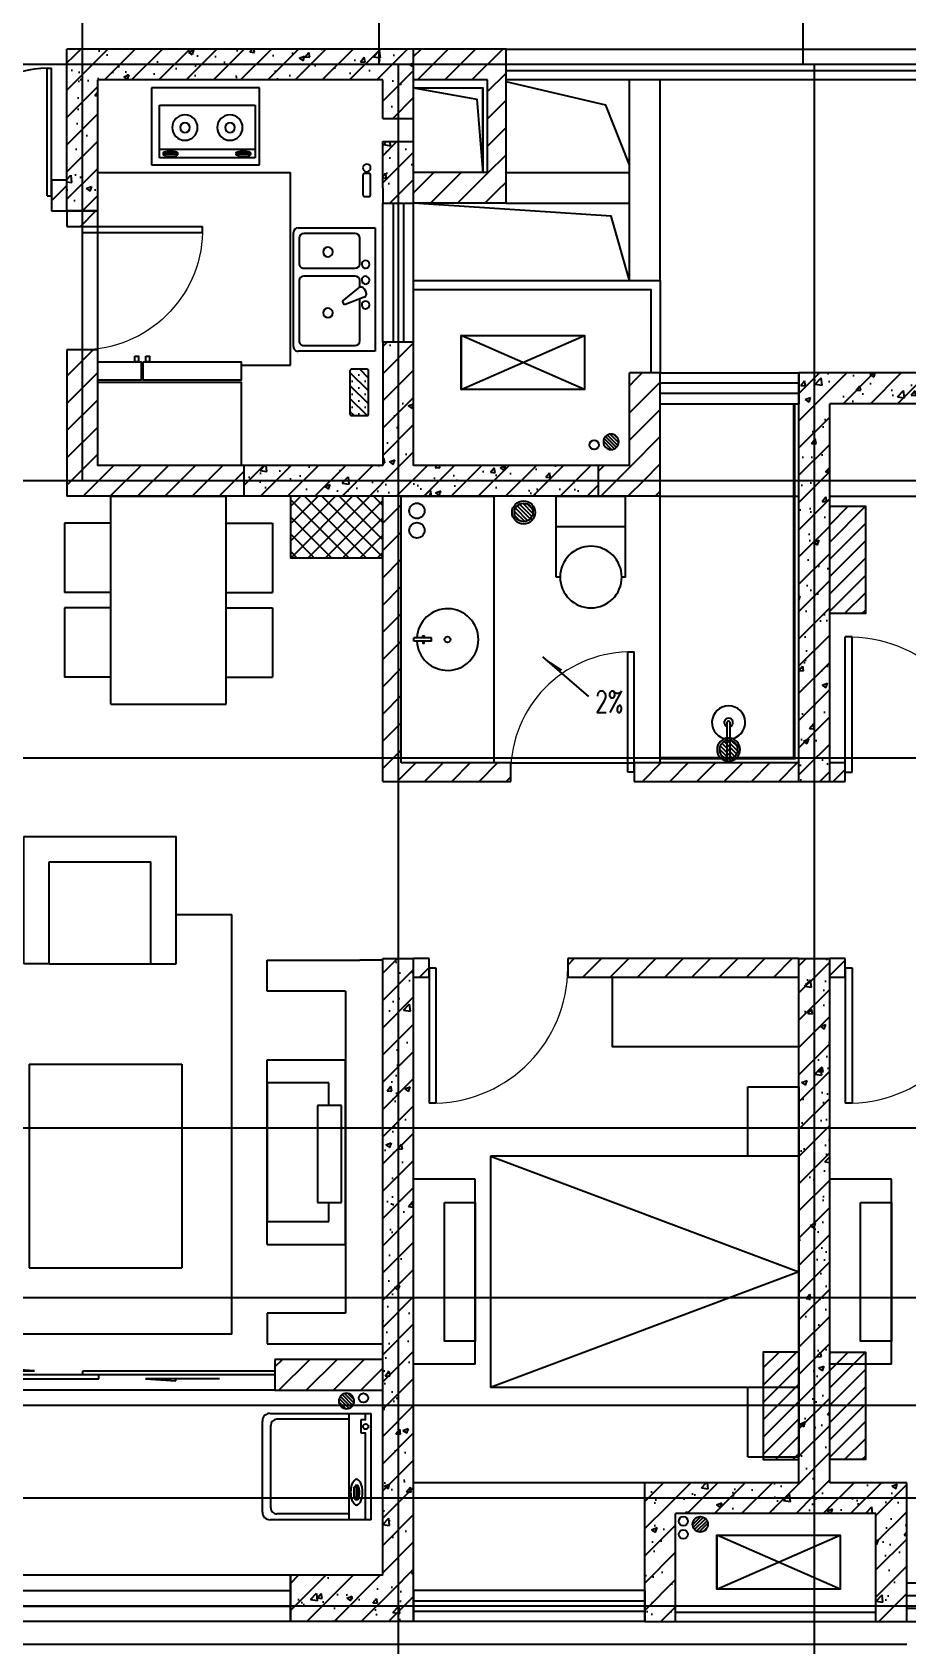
# Model space of a CAD drawing. Extents: x 174844 to 235370, y 408491 to 451532.
# Drawn here: x 207309 to 212984, y 422839 to 433300 of the extents above; entities that cross this region are included whole.
import ezdxf

# ---------------------------------------------------------------- set-up
doc = ezdxf.new("R2010")
doc.units = 0
doc.header["$LTSCALE"] = 10
doc.header["$MEASUREMENT"] = 0
doc.linetypes.add('DASH', pattern=[0.35, 0.25, -0.1])
doc.linetypes.add('DOTE', pattern=[2.42, 2, -0.2, 0.02, -0.2])
for name, color, linetype in [('A-FLOR', 91, 'Continuous'), ('A-FLOR-RAIL', 135, 'Continuous'), ('DIM_SYMB', 3, 'Continuous'), ('DOTE', 24, 'DOTE'), ('HACTH', 8, 'Continuous'), ('L-家具', 8, 'Continuous'), ('LVTRY', 8, 'Continuous'), ('PUB_TEXT', 7, 'Continuous'), ('TOTHER', 7, 'Continuous'), ('WALL', 255, 'Continuous'), ('WINDOW', 4, 'Continuous'), ('空调', 231, 'Continuous')]:
    doc.layers.add(name, color=color, linetype=linetype)
doc.layers.add('HATCH', color=7, linetype='Continuous', plot=False)
doc.layers.add('PUB_HATCH', color=252, linetype='Continuous', plot=False)
doc.styles.add('A_DIM', font='SIMPLEX', dxfattribs={"width": 0.7, "bigfont": 'HZ'})
doc.styles.add('DIM_FONT', font='SIMPLEX', dxfattribs={"width": 0.7, "bigfont": 'GBCBIG'})
doc.styles.get("Standard").update_dxf_attribs({"font": 'gbenor.shx', "bigfont": 'gbcbig.shx'})
pattern_1 = [(45, (6169.41, -2386.83), (-56.126601, 56.126601), [])]
pattern_2 = [(45, (0, 0), (-88.388348, 88.388348), []), (50, (0, 0), (358.6301, -31.37607), [37.5, -412.5]), (355, (0, 0), (-69.37567, 376.09607), [30, -330]), (100.4514, (29.9, -2.6), (289.2547, 344.71977), [31.8701, -350.57106]), (46.1842, (0, 100), (533.62052, -82.7595), [56.25, -618.75]), (96.6356, (44.47, 93.1), (467.33135, 487.05894), [47.80514, -525.8565]), (351.1842, (0, 100), (467.331, 487.0593), [45, -495]), (21, (50, 75), (298.45353, -201.30945), [37.5, -412.5]), (326, (50, 75), (121.65767, 362.57502), [30, -330]), (71.4514, (74.87, 58.22), (420.11131, 161.26525), [31.8701, -350.57106]), (37.5, (0, 0), (6.079928, 166.446927), [0, -326, 0, -335, 0, -331.25]), (7.5, (0, 0), (131.53477, 197.205856), [0, -191, 0, -318.5, 0, -126.25]), (327.5, (-111.5, 0), (266.911218, -11.277436), [0, -125, 0, -390, 0, -517.5]), (317.5, (-161.5, 0), (291.59308, 50.05249), [0, -162.5, 0, -259, 0, -367.5])]
pattern_3 = [(45, (0, 89.76), (-88.388383, 88.388383), [])]

# ---------------------------------------------------------------- blocks, each defined once
blk = doc.blocks.new('TV')
for p, q in [((0, 600), (0, -600)), ((0, 600), (400, 600)), ((400, 600), (400, -600)), ((0, -600), (400, -600))]:
    blk.add_line(p, q)
blk.add_lwpolyline([(200, -450), (0, -450), (0, 450), (200, 450)], close=True)
blk = doc.blocks.new('_C12CZF')
blk.add_blockref('TV', (0, 0))
blk = doc.blocks.new('1500床')
at = {"layer": 'L-家具'}
for p, q in [((126080, 70485), (126080, 68085)), ((126410, 70485), (126080, 70485)), ((126410, 70035), (126410, 70485)), ((126080, 70035), (128080, 70035)), ((128080, 70035), (126080, 69285)), ((128080, 70035), (128080, 68535)), ((126080, 69285), (128080, 68535)), ((126080, 68535), (128080, 68535)), ((126410, 68085), (126410, 68535)), ((126410, 68085), (126080, 68085))]:
    blk.add_line(p, q, dxfattribs=at)
at = {"layer": 'L-家具', "style": 'DIM_FONT', "text_generation_flag": 4, "width": 0.8, "flags": 9}
for tag in ['YSIZE', 'XSIZE', 'YSIZE', 'XSIZE']:
    blk.add_attdef(tag, (126080, 69285), '', height=0.55, dxfattribs=at)
blk = doc.blocks.new('dsafdsafdsa')
at = {"layer": 'L-家具'}
for p, q in [((-1155, 0), (-1155, -825)), ((-1155, 0), (1155, 0)), ((1155, 0), (1155, -825)), ((-990, -165), (-990, -990)), ((990, -165), (-990, -165)), ((-330, -165), (-330, -990)), ((330, -165), (330, -990)), ((990, -165), (990, -990)), ((-1155, -825), (-990, -825)), ((990, -825), (1155, -825)), ((-990, -990), (990, -990)), ((-660, -1306), (-660, -2296)), ((660, -1306), (-660, -1306)), ((660, -1306), (660, -2296)), ((1312, -1270), (2137, -1270)), ((1312, -1435), (1312, -1270)), ((2137, -1270), (2137, -2260)), ((1312, -1435), (1972, -1435)), ((1312, -1435), (1312, -2095)), ((1972, -1435), (1972, -2095)), ((1312, -2095), (1972, -2095)), ((1312, -2095), (1972, -2095)), ((1312, -2095), (1972, -2095)), ((1312, -2095), (1312, -2260)), ((660, -2296), (-660, -2296)), ((1312, -2260), (2137, -2260)), ((1631, -2260), (1631, -2621))]:
    blk.add_line(p, q, dxfattribs=at)
blk.add_lwpolyline([(1411, -483), (1411, -923), (1851, -923), (1851, -483)], close=True, dxfattribs=at)
for points in [[(1155, -703), (1411, -703)], [(-1090, -825), (-1090, -2621), (1631, -2621)], [(1631, -923), (1631, -1270)]]:
    blk.add_lwpolyline(points, dxfattribs=at)
blk = doc.blocks.new('A$C695A5D2E')
at = {"layer": 'L-家具'}
for p, q in [((50, 2289), (50, 2489)), ((50, 2489), (650, 2489)), ((650, 2489), (800, 2489)), ((800, 2489), (800, 0)), ((557, 2289), (50, 2289)), ((557, 200), (557, 2289)), ((50, 1845), (50, 645)), ((50, 1845), (557, 1845)), ((557, 1845), (557, 645)), ((50, 795), (50, 1695)), ((50, 1695), (450, 1695)), ((450, 1695), (450, 1571)), ((377, 1571), (532, 1571)), ((377, 942), (377, 1571)), ((532, 1571), (532, 942)), ((532, 942), (377, 942)), ((450, 942), (450, 795)), ((450, 795), (50, 795)), ((50, 645), (557, 645)), ((557, 200), (50, 200)), ((50, 200), (50, 0)), ((50, 0), (650, 0)), ((800, 0), (650, 0))]:
    blk.add_line(p, q, dxfattribs=at)
blk = doc.blocks.new('A$C57C33B1E')
at = {"layer": 'L-家具'}
for p, q in [((125, 300), (575, 300)), ((125, 0), (125, 300)), ((575, 0), (575, 300)), ((675, 300), (1125, 300)), ((675, 0), (675, 300)), ((1125, 0), (1125, 300)), ((1300, 0), (-50, 0)), ((-50, -750), (-50, 0)), ((1300, -750), (1300, 0)), ((1300, -750), (-50, -750)), ((125, -750), (125, -1050)), ((575, -750), (575, -1050)), ((675, -750), (675, -1050)), ((1125, -750), (1125, -1050)), ((125, -1050), (575, -1050)), ((675, -1050), (1125, -1050))]:
    blk.add_line(p, q, dxfattribs=at)
blk = doc.blocks.new('冰箱')
at = {"layer": 'LVTRY'}
for points in [[(142172, 253015), (142172, 252733), (142292, 252733), (142292, 253015)], [(142304, 253015), (142304, 252085), (142844, 252085), (142844, 253015)], [(142136, 252775), (142136, 252751), (142172, 252751), (142172, 252775)], [(142136, 252703), (142136, 252679), (142172, 252679), (142172, 252703)], [(142172, 252721), (142172, 252085), (142292, 252085), (142292, 252721)]]:
    blk.add_lwpolyline(points, close=True, dxfattribs=at)
blk = doc.blocks.new('水池1')
at = {"layer": 'LVTRY', "linetype": 'ByBlock'}
for p, q in [((0, 0), (800, 0)), ((0, -500), (0, 0)), ((232, -100), (67, -100)), ((386, -100), (342, -100)), ((414, -59), (397, -69)), ((450, -72), (498, -198)), ((733, -100), (461, -100)), ((800, 0), (800, -500)), ((37, -130), (37, -463)), ((262, -463), (262, -130)), ((312, -130), (312, -463)), ((476, -211), (390, -107)), ((498, -198), (476, -211)), ((763, -463), (763, -130)), ((67, -493), (232, -493)), ((342, -493), (733, -493)), ((770, -530), (30, -530))]:
    blk.add_line(p, q, dxfattribs=at)
for centre, radius, start, end in [((67, -130), 30, 90, 180), ((237, -62), 25, 3.0704, 360), ((232, -130), 30, 360, 90), ((342, -130), 30, 90, 180), ((339, -62), 25, 3.0704, 360), ((409, -91), 25, 120, 219.4623), ((427, -81), 25, 20.5377, 120), ((500, -62), 25, 3.0704, 360), ((733, -130), 30, 360, 90), ((156, -306), 31.2, 1.1175, 360), ((551, -306), 31.2, 1.1175, 360), ((30, -500), 30, 180, 270), ((67, -463), 30, 180, 270), ((232, -463), 30, 270, 360), ((342, -463), 30, 180, 270), ((733, -463), 30, 270, 360), ((770, -500), 30, 270, 360)]:
    blk.add_arc(centre, radius, start, end, dxfattribs=at)
blk = doc.blocks.new('MQZ')
at = {"layer": 'LVTRY', "lineweight": -2}
for p, q in [((147919, 306539), (147919, 307239)), ((147919, 307239), (148419, 307239)), ((148419, 307239), (148419, 306539)), ((148306, 307212), (147964, 307212)), ((147964, 307212), (147964, 306590)), ((147971, 307169), (147971, 307105)), ((147988, 307169), (147971, 307169)), ((147997, 307180), (147985, 307180)), ((147988, 307105), (147988, 307169)), ((148019, 307212), (148019, 306590)), ((148306, 306590), (148306, 307212)), ((147971, 307105), (147988, 307105)), ((147996, 307088), (147985, 307088)), ((147988, 306696), (147971, 306696)), ((147971, 306696), (147971, 306632)), ((147971, 306632), (147988, 306632)), ((147997, 306707), (147985, 306707)), ((147996, 306615), (147985, 306615)), ((147988, 306632), (147988, 306696)), ((148419, 306539), (147919, 306539)), ((147964, 306590), (148306, 306590))]:
    blk.add_line(p, q, dxfattribs=at)
for points in [[(147985, 307088, 0.259034), (147989, 307090, 0.076276), (147994, 307102, 0.036515), (147996, 307115, 0.026615), (147997, 307134, 0.026615), (147996, 307153, 0.036515), (147994, 307166, 0.076276), (147989, 307178, 0.259034), (147985, 307180, 0.259034), (147982, 307178, 0.056762), (147978, 307169, 0.036515)], [(147996, 307088, 0.259034), (147999, 307090, 0.076276), (148004, 307102, 0.036515), (148007, 307115, 0.026615), (148008, 307134, 0.026615), (148007, 307153, 0.036515), (148004, 307166, 0.076276), (147999, 307178, 0.259034), (147996, 307180, 0.078462), (147995, 307180, 0.056762)], [(147976, 307105, 0.008736), (147977, 307102, 0.076276), (147982, 307090, 0.259034), (147985, 307088, 0.259034)], [(147976, 306632, 0.008736), (147977, 306629, 0.076276), (147982, 306617, 0.259034), (147985, 306615, 0.259034)], [(147985, 306615, 0.259034), (147989, 306617, 0.076276), (147994, 306629, 0.036515), (147996, 306642, 0.026615), (147997, 306661, 0.026615), (147996, 306680, 0.036515), (147994, 306693, 0.076276), (147989, 306705, 0.259034), (147985, 306707, 0.259034), (147982, 306705, 0.056762), (147978, 306696, 0.036515)], [(147996, 306615, 0.259034), (147999, 306617, 0.076276), (148004, 306629, 0.036515), (148007, 306642, 0.026615), (148008, 306661, 0.026615), (148007, 306680, 0.036515), (148004, 306693, 0.076276), (147999, 306705, 0.259034), (147996, 306707, 0.078462), (147995, 306707, 0.056762)]]:
    blk.add_lwpolyline(points, format="xyb", dxfattribs=at)
for centre, radius in [((148160, 307047), 82.5), ((148160, 307047), 31.6), ((148160, 306755), 82.5), ((148160, 306755), 31.6)]:
    blk.add_circle(centre, radius, dxfattribs=at)
blk = doc.blocks.new('DILOU')
at = {"layer": 'LVTRY'}
h = blk.add_hatch(dxfattribs=at)
h.set_pattern_fill('ANSI31', color=256, scale=150, angle=270, style=0)
h.set_pattern_definition([(315, (-245107.61, 2520100.217), (13.25825215, 13.25825215), [])])
h.paths.add_polyline_path([(-135, 0, 1), (-15, 0, 1)])
for radius in [75, 60]:
    blk.add_circle((-75, 0), radius, dxfattribs=at)
blk = doc.blocks.new('$plan$00001626')
blk.add_line((-10, 0), (10, 0))
for points in [[(-124, 0), (133, 0)], [(-10, 0), (-10, -263)], [(10, 0), (10, -263)]]:
    blk.add_lwpolyline(points)
for centre, radius, start, end in [((0, -262), 108, 95.306, 84.694), ((0, -262), 28.3, 110.6725, 69.3275), ((0, -260), 10.5, 197.2381, 342.7619)]:
    blk.add_arc(centre, radius, start, end)
at = {"layer": 'LVTRY', "extrusion": (6.9259e-12, 1.60526e-11, -1), "zscale": -0.9999999999999997, "rotation": 90.00000768396283}
blk.add_blockref('DILOU', (0, -11), dxfattribs=at)
blk = doc.blocks.new('M_E20')
at = {"color": 0}
for p, q in [((345, 0), (-345, 0)), ((-302, -36), (-345, -36)), ((-302, -35), (-302, -66)), ((-302, -66), (-219, -66)), ((-219, -66), (-219, -35)), ((345, -36), (-219, -36)), ((123, -87), (123, -99)), ((133, -96), (133, -113)), ((198, -96), (133, -96)), ((198, -113), (198, -96)), ((215, -88), (215, -99)), ((-307, -144), (-307, -611)), ((133, -113), (198, -113)), ((307, -144), (307, -611)), ((267, -651), (-267, -651))]:
    blk.add_line(p, q, dxfattribs=at)
blk.add_lwpolyline([(83, -94, 0.185158), (88, -107, 0.102042), (108, -122, 0.060862), (133, -130, 0.047173), (166, -133, 0.047173), (200, -130, 0.060862), (225, -122, 0.102042), (245, -107, 0.185158), (250, -94, 0.185158), (245, -82, 0.102042), (225, -67, 0.060862), (200, -59, 0.047173), (166, -56, 0.047173), (133, -59, 0.060862), (108, -67, 0.102042), (88, -82, 0.185158)], format="xyb", close=True, dxfattribs=at)
for points in [[(215, -88, 0.259034), (213, -85, 0.076276), (201, -80, 0.036515), (188, -77, 0.026615), (169, -76, 0.026615), (150, -77, 0.036515), (137, -80, 0.076276), (125, -85, 0.259034), (123, -88, 0.078462), (123, -89, 0.056762)], [(215, -99, 0.259034), (213, -95, 0.076276), (201, -90, 0.036515), (188, -88, 0.026615), (169, -87, 0.026615), (150, -88, 0.036515), (137, -90, 0.076276), (125, -95, 0.259034), (123, -99, 0.259034), (125, -102, 0.056762), (133, -106, 0.036515)], [(198, -108, 0.008736), (201, -107, 0.076276), (213, -102, 0.259034), (215, -99, 0.259034)]]:
    blk.add_lwpolyline(points, format="xyb", dxfattribs=at)
blk.add_circle((-259, -35), 17.5, dxfattribs=at)
for centre, start, end in [((-267, -611), 180, 270), ((267, -611), 270, 0)]:
    blk.add_arc(centre, 40, start, end, dxfattribs=at)
at = {"layer": 'TOTHER', "color": 0, "linetype": 'Continuous'}
for p, q in [((-345, -656), (-345, 0)), ((345, 0), (345, -656)), ((-345, -145), (345, -145)), ((295, -706), (-295, -706))]:
    blk.add_line(p, q, dxfattribs=at)
for centre, start, end in [((-295, -656), 180, 270), ((295, -656), 270, 0)]:
    blk.add_arc(centre, 50, start, end, dxfattribs=at)
at = {"color": 0, "width": 0.8, "flags": 9}
for tag in ['XSIZE', 'YSIZE']:
    blk.add_attdef(tag, (0, 0), '', height=0.5, dxfattribs=at)
blk = doc.blocks.new('DL')
at = {"layer": 'LVTRY'}
h = blk.add_hatch(dxfattribs=at)
h.set_pattern_fill('ANSI31', color=256, scale=10)
h.set_pattern_definition([(45, (0, 0), (-11.22532015, 11.22532015), [])])
edge = h.paths.add_edge_path()
edge.add_arc((203360, 339405), 50, 0, 360)
blk.add_circle((203360, 339405), 50, dxfattribs=at)
blk = doc.blocks.new('TRQ')
at = {"layer": 'LVTRY'}
blk.add_lwpolyline([(194851, 370090), (194851, 370060, -0.414214), (194841, 370050), (194711, 370050, -0.414214), (194701, 370060), (194701, 370090, -0.414214), (194711, 370100), (194841, 370100, -0.414214)], format="xyb", close=True, dxfattribs=at)
blk.add_circle((194887, 370075), 25, dxfattribs=at)
blk = doc.blocks.new('RQB')
at = {"layer": 'LVTRY'}
h = blk.add_hatch(dxfattribs=at)
h.set_pattern_fill('SACNCR', color=256, scale=50)
h.set_pattern_definition([(45, (14991.27, 321664.175), (-42.09495, 42.09495), []), (45, (15033.364, 321664.175), (-42.09495, 42.09495), [0, -59.53125])])
h.paths.add_polyline_path([(194972, 369593, 0.414214), (194982, 369583), (195082, 369583, 0.414214), (195092, 369593), (195092, 369873, 0.414214), (195082, 369883), (194982, 369883, 0.414214), (194972, 369873)])
blk.add_lwpolyline([(194982, 369883), (195082, 369883, -0.414214), (195092, 369873), (195092, 369593, -0.414214), (195082, 369583), (194982, 369583, -0.414214), (194972, 369593), (194972, 369873, -0.414214)], format="xyb", close=True, dxfattribs=at)
blk = doc.blocks.new('1')
for p, q in [((-10, -104), (-10, -218)), ((10, -104), (-10, -104)), ((10, -104), (10, -218)), ((10, -218), (-10, -218))]:
    blk.add_line(p, q)
for points in [[(-10, -161), (-23, -161), (-23, -151), (-10, -151)], [(10, -161), (23, -161), (23, -151), (10, -151)]]:
    blk.add_lwpolyline(points, close=True)
blk.add_circle((0, 0), 19.1)
blk.add_arc((0, 0), 200, 272.866, 267.134)
blk = doc.blocks.new('R1')
blk.add_line((225, 0), (-225, 0))
at = {"linetype": 'Continuous'}
for p, q in [((-225, -525), (-225, 0)), ((225, -525), (225, 0)), ((-225, -200), (225, -200)), ((-225, -525), (-200, -525)), ((200, -525), (225, -525))]:
    blk.add_line(p, q, dxfattribs=at)
blk.add_circle((0, -525), 200, dxfattribs=at)
blk = doc.blocks.new('_E10EVE')
blk.add_blockref('R1', (0, 0))
blk = doc.blocks.new('$WINLIB2D$00000001')
at = {"color": 0}
for points in [[(-0.5, 0.5), (-0.5, -0.5)], [(-0.5, 0.5), (0.5, 0.5)], [(0.5, -0.5), (0.5, 0.5)], [(0.5, 0.1667), (-0.5, 0.1667)], [(0.5, -0.1667), (-0.5, -0.1667)], [(-0.5, -0.5), (0.5, -0.5)]]:
    blk.add_lwpolyline(points, dxfattribs=at)
blk = doc.blocks.new('$DorLib2D$00000001')
for p, q in [((0.45, 0.975), (0.5, 0.975)), ((0.45, 0), (0.45, 0.975)), ((0.5, 0), (0.5, 0.975)), ((0.5, 0), (0.45, 0))]:
    blk.add_line(p, q)
at = {"lineweight": 13}
blk.add_arc((0.475, 0), 0.975, 91.4693, 180, dxfattribs=at)
blk = doc.blocks.new('$DorLib2D$00000225')
at = {"color": 0}
for p, q in [((0.475, -0.0014), (0.475, 0.7521)), ((0.475, 0.7521), (0.5, 0.7521)), ((0.5, -0.0014), (0.5, 0.7521)), ((-0.5, 0), (-0.5, 0.252)), ((-0.475, 0.252), (-0.5, 0.252)), ((-0.475, 0), (-0.475, 0.252)), ((-0.475, 0), (-0.5, 0)), ((0.475, -0.0014), (0.5, -0.0014))]:
    blk.add_line(p, q, dxfattribs=at)
for centre, radius, start, end in [((0.5046, -0.0019), 0.7546, 92.24927, 179.72377), ((-0.5008, 0.0026), 0.2508, 359.78987, 84.09744)]:
    blk.add_arc(centre, radius, start, end, dxfattribs=at)
blk = doc.blocks.new('$DorLib2D$00000131')
at = {"color": 0, "linetype": 'Continuous'}
for p, q in [((0.15, 0.125), (0.2319, 0.1973)), ((0.2319, 0.1973), (0.2319, 0.125)), ((-0.5, 0.125), (-0.5, 0)), ((0.0192, 0.125), (-0.5, 0.125)), ((0.0192, 0), (0.0192, 0.125)), ((0.35, 0.125), (0.15, 0.125)), ((-0.5, 0), (0.0192, 0)), ((-0.024, 0), (0.5, 0)), ((-0.024, -0.125), (-0.024, 0)), ((0.5, 0), (0.5, -0.125)), ((-0.35, -0.125), (-0.15, -0.125)), ((-0.2319, -0.1973), (-0.2319, -0.125)), ((-0.15, -0.125), (-0.2319, -0.1973)), ((0.5, -0.125), (-0.024, -0.125))]:
    blk.add_line(p, q, dxfattribs=at)

msp = doc.modelspace()

# ---------------------------------------------------------------- hatches: boundary and pattern name
at = {"layer": 'DIM_SYMB'}
msp.add_hatch(color=256, dxfattribs=at).paths.add_polyline_path([(210621.1, 429248.7), (210734.9, 429151), (210747.9, 429166.2)])
at = {"layer": 'L-家具', "linetype": 'ByBlock'}
h = msp.add_hatch(dxfattribs=at)
h.set_pattern_fill('ANSI37', color=256, scale=50)
h.set_pattern_definition([(45, (17110.27, 2393.13), (-56.126601, 56.126601), []), (135, (17110.27, 2393.13), (-56.126601, -56.126601), [])])
h.paths.add_polyline_path([(209583.8, 430290.4), (208983.8, 430290.4), (208983.8, 429890.4), (209583.8, 429890.4)])
h = msp.add_hatch(dxfattribs=at)
h.set_pattern_fill('ANSI31', color=256, scale=50)
h.set_pattern_definition([(45, (6169.41, 3101.124), (-56.126601, 56.126601), [])])
h.paths.add_polyline_path([(212715.3, 430225.8), (212483.8, 430225.8), (212483.8, 429528.3), (212715.3, 429528.3)])
h = msp.add_hatch(dxfattribs=at)
h.set_pattern_fill('ANSI31', color=256, scale=50)
h.set_pattern_definition(pattern_1)
h.paths.add_polyline_path([(212052.3, 424040.4), (212283.8, 424040.4), (212283.8, 424737.9), (212052.3, 424737.9)])
h = msp.add_hatch(dxfattribs=at)
h.set_pattern_fill('ANSI31', color=256, scale=50)
h.set_pattern_definition(pattern_1)
h.paths.add_polyline_path([(212715.3, 424737.9), (212483.8, 424737.9), (212483.8, 424040.4), (212715.3, 424040.4)])
at = {"layer": 'PUB_HATCH'}
h = msp.add_hatch(dxfattribs=at)
h.set_pattern_fill('钢筋混凝土', color=256, scale=50, style=0)
h.set_pattern_definition(pattern_2)
h.paths.add_polyline_path([(207733.8, 432140.4), (207733.8, 432990.4), (207533.8, 433190.4), (207533.8, 432140.4)])
h = msp.add_hatch(dxfattribs=at)
h.set_pattern_fill('钢筋混凝土', color=256, scale=50, style=0)
h.set_pattern_definition(pattern_2)
h.paths.add_polyline_path([(209583.8, 432990.4), (209783.8, 433190.4), (207533.8, 433190.4), (207733.8, 432990.4)])
h = msp.add_hatch(dxfattribs=at)
h.set_pattern_fill('钢筋混凝土', color=256, scale=50, style=0)
h.set_pattern_definition(pattern_2)
h.paths.add_polyline_path([(209783.8, 432740.4), (209783.8, 433190.4), (209583.8, 432990.4), (209583.8, 432740.4)])
h = msp.add_hatch(dxfattribs=at)
h.set_pattern_fill('普通砖', color=256, scale=50, style=0)
h.set_pattern_definition(pattern_3)
h.paths.add_polyline_path([(210263.8, 432990.4), (210383.8, 433190.4), (209783.8, 433190.4), (209783.8, 432990.4)])
h = msp.add_hatch(dxfattribs=at)
h.set_pattern_fill('普通砖', color=256, scale=50, style=0)
h.set_pattern_definition(pattern_3)
h.paths.add_polyline_path([(210263.8, 432390.6), (210383.8, 432190.6), (210383.8, 433190.4), (210263.8, 432990.4)])
h = msp.add_hatch(dxfattribs=at)
h.set_pattern_fill('钢筋混凝土', color=256, scale=50, style=0)
h.set_pattern_definition(pattern_2)
h.paths.add_polyline_path([(209583.8, 432290.6), (209783.8, 432290.6), (209783.8, 432590.4), (209583.8, 432590.4)])
h = msp.add_hatch(dxfattribs=at)
h.set_pattern_fill('普通砖', color=256, scale=50, style=0)
h.set_pattern_definition(pattern_3)
h.paths.add_polyline_path([(207533.8, 432340.4), (207433.8, 432340.4), (207433.8, 432140.4), (207533.8, 432140.4)])
h = msp.add_hatch(dxfattribs=at)
h.set_pattern_fill('普通砖', color=256, scale=50, style=0)
h.set_pattern_definition(pattern_3)
h.paths.add_polyline_path([(210383.8, 432190.6), (210263.8, 432390.6), (209783.8, 432390.6), (209783.8, 432190.6)])
h = msp.add_hatch(dxfattribs=at)
h.set_pattern_fill('钢筋混凝土', color=256, scale=50, style=0)
h.set_pattern_definition(pattern_2)
h.paths.add_polyline_path([(209583.8, 432290.6), (209583.8, 432190.4), (209783.8, 432190.4), (209783.8, 432290.6)])
h = msp.add_hatch(dxfattribs=at)
h.set_pattern_fill('普通砖', color=256, scale=50, style=0)
h.set_pattern_definition(pattern_3)
h.paths.add_polyline_path([(207533.8, 432140.4), (207533.8, 432040.4), (207733.8, 432040.4), (207733.8, 432140.4)])
h = msp.add_hatch(dxfattribs=at)
h.set_pattern_fill('普通砖', color=256, scale=50, style=0)
h.set_pattern_definition(pattern_3)
h.paths.add_polyline_path([(207733.8, 430490.4), (207733.8, 431240.4), (207533.8, 431240.4), (207533.8, 430290.4)])
h = msp.add_hatch(dxfattribs=at)
h.set_pattern_fill('钢筋混凝土', color=256, scale=50, style=0)
h.set_pattern_definition(pattern_2)
h.paths.add_polyline_path([(209783.8, 430490.4), (209783.8, 431290.4), (209583.8, 431290.4), (209583.8, 430490.4), (209683.8, 430423.7)])
h = msp.add_hatch(dxfattribs=at)
h.set_pattern_fill('普通砖', color=256, scale=50, style=0)
h.set_pattern_definition(pattern_3)
h.paths.add_polyline_path([(211383.8, 430890.4), (211383.8, 431090.4), (211183.8, 431090.4)])
h = msp.add_hatch(dxfattribs=at)
h.set_pattern_fill('普通砖', color=256, scale=50, style=0)
h.set_pattern_definition(pattern_3)
h.paths.add_polyline_path([(211183.8, 430490.4), (211383.8, 430290.4), (211383.8, 430890.4), (211183.8, 431090.4)])
h = msp.add_hatch(dxfattribs=at)
h.set_pattern_fill('钢筋混凝土', color=256, scale=50, style=0)
h.set_pattern_definition(pattern_2)
h.paths.add_polyline_path([(213633.8, 431090.4), (212283.8, 431090.4), (212483.8, 430890.4), (213633.8, 430890.4)])
h = msp.add_hatch(dxfattribs=at)
h.set_pattern_fill('钢筋混凝土', color=256, scale=50, style=0)
h.set_pattern_definition(pattern_2)
h.paths.add_polyline_path([(212283.8, 428540.4), (212483.8, 428540.4), (212483.8, 430890.4), (212283.8, 431090.4)])
h = msp.add_hatch(dxfattribs=at)
h.set_pattern_fill('普通砖', color=256, scale=50, style=0)
h.set_pattern_definition(pattern_3)
h.paths.add_polyline_path([(208683.8, 430290.4), (208683.8, 430490.4), (207733.8, 430490.4), (207533.8, 430290.4)])
h = msp.add_hatch(dxfattribs=at)
h.set_pattern_fill('钢筋混凝土', color=256, scale=50, style=0)
h.set_pattern_definition(pattern_2)
h.paths.add_polyline_path([(209683.8, 430423.7), (209583.8, 430490.4), (208683.8, 430490.4), (208683.8, 430290.4), (209683.8, 430290.4)])
h = msp.add_hatch(dxfattribs=at)
h.set_pattern_fill('钢筋混凝土', color=256, scale=50, style=0)
h.set_pattern_definition(pattern_2)
h.paths.add_polyline_path([(210983.8, 430490.4), (209783.8, 430490.4), (209683.8, 430423.7), (209683.8, 430290.4), (210983.8, 430290.4)])
h = msp.add_hatch(dxfattribs=at)
h.set_pattern_fill('普通砖', color=256, scale=50, style=0)
h.set_pattern_definition(pattern_3)
h.paths.add_polyline_path([(211383.8, 430290.4), (211183.8, 430490.4), (210983.8, 430490.4), (210983.8, 430290.4)])
h = msp.add_hatch(dxfattribs=at)
h.set_pattern_fill('普通砖', color=256, scale=50, style=0)
h.set_pattern_definition(pattern_3)
h.paths.add_polyline_path([(209583.8, 428440.4), (209703.8, 428560.4), (209703.8, 430290.4), (209583.8, 430290.4)])
h = msp.add_hatch(dxfattribs=at)
h.set_pattern_fill('普通砖', color=256, scale=50, style=0)
h.set_pattern_definition(pattern_3)
h.paths.add_polyline_path([(209583.8, 428440.4), (210413.8, 428440.4), (210413.8, 428560.4), (209703.8, 428560.4)])
h = msp.add_hatch(dxfattribs=at)
h.set_pattern_fill('普通砖', color=256, scale=50, style=0)
h.set_pattern_definition(pattern_3)
h.paths.add_polyline_path([(212283.8, 428560.4), (211213.8, 428560.4), (211213.8, 428440.4), (212283.8, 428440.4)])
h = msp.add_hatch(dxfattribs=at)
h.set_pattern_fill('钢筋混凝土', color=256, scale=50, style=0)
h.set_pattern_definition(pattern_2)
h.paths.add_polyline_path([(212483.8, 428440.4), (212483.8, 428540.4), (212283.8, 428540.4), (212283.8, 428440.4)])
h = msp.add_hatch(dxfattribs=at)
h.set_pattern_fill('普通砖', color=256, scale=50, style=0)
h.set_pattern_definition(pattern_3)
h.paths.add_polyline_path([(212483.8, 428440.4), (212583.8, 428440.4), (212583.8, 428560.4), (212483.8, 428560.4)])
h = msp.add_hatch(dxfattribs=at)
h.set_pattern_fill('钢筋混凝土', color=256, scale=50, style=0)
h.set_pattern_definition(pattern_2)
h.paths.add_polyline_path([(209583.8, 424590.4), (209783.8, 424590.4), (209783.8, 427290.4), (209583.8, 427290.4)])
h = msp.add_hatch(dxfattribs=at)
h.set_pattern_fill('普通砖', color=256, scale=50, style=0)
h.set_pattern_definition(pattern_3)
h.paths.add_polyline_path([(209783.8, 427170.4), (209883.8, 427170.4), (209883.8, 427290.4), (209783.8, 427290.4)])
h = msp.add_hatch(dxfattribs=at)
h.set_pattern_fill('普通砖', color=256, scale=50, style=0)
h.set_pattern_definition(pattern_3)
h.paths.add_polyline_path([(212283.8, 427290.4), (210783.8, 427290.4), (210783.8, 427170.4), (212283.8, 427170.4)])
h = msp.add_hatch(dxfattribs=at)
h.set_pattern_fill('钢筋混凝土', color=256, scale=50, style=0)
h.set_pattern_definition(pattern_2)
h.paths.add_polyline_path([(212283.8, 427190.4), (212483.8, 427190.4), (212483.8, 427290.4), (212283.8, 427290.4)])
h = msp.add_hatch(dxfattribs=at)
h.set_pattern_fill('普通砖', color=256, scale=50, style=0)
h.set_pattern_definition(pattern_3)
h.paths.add_polyline_path([(212483.8, 427170.4), (212583.8, 427170.4), (212583.8, 427290.4), (212483.8, 427290.4)])
h = msp.add_hatch(dxfattribs=at)
h.set_pattern_fill('钢筋混凝土', color=256, scale=50, style=0)
h.set_pattern_definition(pattern_2)
h.paths.add_polyline_path([(212383.8, 423823.7), (212483.8, 423890.4), (212483.8, 427190.4), (212283.8, 427190.4), (212283.8, 423890.4)])
h = msp.add_hatch(dxfattribs=at)
h.set_pattern_fill('普通砖', color=256, scale=50, style=0)
h.set_pattern_definition(pattern_3)
h.paths.add_polyline_path([(209583.8, 424690.4), (208883.8, 424690.4), (208883.8, 424490.4), (209583.8, 424490.4)])
h = msp.add_hatch(dxfattribs=at)
h.set_pattern_fill('钢筋混凝土', color=256, scale=50, style=0)
h.set_pattern_definition(pattern_2)
h.paths.add_polyline_path([(209583.8, 423290.4), (209783.8, 422990.4), (209783.8, 424590.4), (209583.8, 424590.4)])
h = msp.add_hatch(dxfattribs=at)
h.set_pattern_fill('钢筋混凝土', color=256, scale=50, style=0)
h.set_pattern_definition(pattern_2)
h.paths.add_polyline_path([(211483.8, 422990.4), (211483.8, 423690.4), (211283.8, 423890.4), (211283.8, 422990.4)])
h = msp.add_hatch(dxfattribs=at)
h.set_pattern_fill('钢筋混凝土', color=256, scale=50, style=0)
h.set_pattern_definition(pattern_2)
h.paths.add_polyline_path([(212383.8, 423823.7), (212283.8, 423890.4), (211283.8, 423890.4), (211483.8, 423690.4), (212383.8, 423690.4)])
h = msp.add_hatch(dxfattribs=at)
h.set_pattern_fill('钢筋混凝土', color=256, scale=50, style=0)
h.set_pattern_definition(pattern_2)
h.paths.add_polyline_path([(212783.8, 423690.4), (212983.8, 423890.4), (212483.8, 423890.4), (212383.8, 423823.7), (212383.8, 423690.4)])
h = msp.add_hatch(dxfattribs=at)
h.set_pattern_fill('钢筋混凝土', color=256, scale=50, style=0)
h.set_pattern_definition(pattern_2)
h.paths.add_polyline_path([(212783.8, 422990.4), (212983.8, 423240.4), (212983.8, 423890.4), (212783.8, 423690.4)])
h = msp.add_hatch(dxfattribs=at)
h.set_pattern_fill('钢筋混凝土', color=256, scale=50, style=0)
h.set_pattern_definition(pattern_2)
h.paths.add_polyline_path([(209783.8, 422990.4), (209583.8, 423290.4), (208983.8, 423290.4), (208983.8, 422990.4)])
h = msp.add_hatch(dxfattribs=at)
h.set_pattern_fill('钢筋混凝土', color=256, scale=50, style=0)
h.set_pattern_definition(pattern_2)
h.paths.add_polyline_path([(212783.8, 422990.4), (212983.8, 422990.4), (212983.8, 423240.4)])

# ---------------------------------------------------------------- linework, layer by layer
at = {"layer": 'A-FLOR'}
msp.add_lwpolyline([(209783.8, 432940.4), (210193.3, 432865), (210233.8, 432390.6), (209783.8, 432390.6), (209783.8, 432940.4), (210233.8, 432940.4), (210233.8, 432390.6)], dxfattribs=at)
at = {"layer": 'A-FLOR-RAIL'}
for p, q in [((210383.8, 433190.4), (215483.8, 433190.4)), ((215483.8, 433050.3), (210383.8, 433050.1)), ((215483.8, 432990.3), (210383.8, 432990.3)), ((211183.8, 431690.4), (211183.8, 432990.3)), ((211383.8, 431690.4), (211383.8, 432990.3)), ((210383.8, 432390.6), (211183.8, 432390.6)), ((210383.8, 432190.6), (211183.8, 432190.6)), ((209783.8, 431690.4), (211383.8, 431690.4)), ((211383.8, 431690.4), (211383.8, 431090.4)), ((211483.8, 423050.4), (212783.8, 423050.3)), ((211483.8, 422990.4), (212783.8, 422990.3))]:
    msp.add_line(p, q, dxfattribs=at)
for points in [[(211183.8, 432440.6), (211031.2, 432827), (210383.8, 432978.7)], [(211183.8, 431690.4), (211064.7, 432107.5), (209783.8, 432190.6)], [(209783.8, 431630.4), (211323.8, 431630.4), (211323.8, 431090.4)]]:
    msp.add_lwpolyline(points, dxfattribs=at)
at = {"layer": 'DIM_SYMB'}
msp.add_lwpolyline([(210921.5, 428990.8), (210621.1, 429248.7)], dxfattribs=at)
at = {"layer": 'DOTE', "ltscale": 0.5}
for p, q in [((207633.8, 440760), (207633.8, 430390.4)), ((209558.8, 440760), (209558.8, 433090.4)), ((212308.8, 440760), (212308.8, 433090.4)), ((226543.2, 433090.4), (186397.3, 433090.4)), ((209683.8, 433090.4), (209683.8, 421852.1)), ((212383.8, 433090.4), (212383.8, 421852.1)), ((226543.2, 430390.4), (186397.3, 430390.4)), ((226543.2, 428590.4), (186397.3, 428590.4)), ((226543.2, 426190.4), (186397.3, 426190.4)), ((226543.2, 425090.4), (186397.3, 425090.4)), ((226543.2, 424390.4), (186397.3, 424390.4)), ((226543.2, 423790.4), (186397.3, 423790.4)), ((226543.2, 423090.4), (186397.3, 423090.4))]:
    msp.add_line(p, q, dxfattribs=at)
at = {"layer": 'HACTH'}
msp.add_line((210233.8, 432390.6), (210233.8, 432940.4), dxfattribs=at)
at = {"layer": 'L-家具', "linetype": 'ByBlock'}
for points in [[(209583.8, 430290.4), (208983.8, 430290.4), (208983.8, 429890.4), (209583.8, 429890.4)], [(212483.8, 430225.8), (212715.3, 430225.8), (212715.3, 429528.3), (212483.8, 429528.3)], [(212283.8, 424737.9), (212052.3, 424737.9), (212052.3, 424040.4), (212283.8, 424040.4)], [(212483.8, 424737.9), (212715.3, 424737.9), (212715.3, 424040.4), (212483.8, 424040.4)]]:
    msp.add_lwpolyline(points, close=True, dxfattribs=at)
msp.add_lwpolyline([(211071.9, 427170.4), (211071.9, 426720.4), (212283.8, 426720.4)], dxfattribs=at)
msp.add_lwpolyline([(211071.9, 427170.4), (211071.9, 426720.4), (212283.8, 426720.4)], dxfattribs=at)
at = {"layer": 'LVTRY'}
for p, q in [((207733.8, 432390.4), (208983.8, 432390.4)), ((208983.8, 431140.4), (208983.8, 432390.4)), ((208663.8, 431140.4), (208983.8, 431140.4)), ((211383.8, 428560.4), (211383.8, 430290.4)), ((212983.8, 422840.4), (205883.8, 422840.4))]:
    msp.add_line(p, q, dxfattribs=at)
for points in [[(210891.7, 430983.3), (210091.7, 430983.3), (210091.7, 431333.3), (210891.7, 431333.3), (210891.7, 430983.3), (210091.7, 431333.3), (210091.7, 430983.3), (210891.7, 431333.3)], [(209703.8, 430290.4), (210303.8, 430290.4), (210303.8, 428560.4)], [(212551.7, 423199.3), (211751.7, 423199.3), (211751.7, 423549.3), (212551.7, 423549.3), (212551.7, 423199.3), (211751.7, 423549.3), (211751.7, 423199.3), (212551.7, 423549.3)]]:
    msp.add_lwpolyline(points, dxfattribs=at)
for centre, radius in [((210955.1, 430623), 30), ((210955.1, 430623), 30), ((209804.9, 430195.3), 50), ((209804.9, 430195.3), 50), ((209804.9, 430068.7), 50), ((209804.9, 430068.7), 50), ((209458, 424440.4), 30), ((211533.8, 423640.4), 30), ((211533.8, 423555.8), 30)]:
    msp.add_circle(centre, radius, dxfattribs=at)
at = {"layer": 'WALL'}
for p, q in [((207533.8, 432140.4), (207533.8, 433190.4)), ((209783.8, 433190.4), (207533.8, 433190.4)), ((210383.8, 433190.4), (209783.8, 433190.4)), ((209783.8, 432740.4), (209783.8, 433190.4)), ((210383.8, 432190.6), (210383.8, 433190.4)), ((207733.8, 432140.4), (207733.8, 432990.4)), ((209583.8, 432990.4), (207733.8, 432990.4)), ((209583.8, 432740.4), (209583.8, 432990.4)), ((210263.8, 432990.4), (209783.8, 432990.4)), ((210263.8, 432390.6), (210263.8, 432990.4)), ((209583.8, 432740.4), (209783.8, 432740.4)), ((209583.8, 432290.6), (209583.8, 432590.4)), ((209583.8, 432590.4), (209783.8, 432590.4)), ((209783.8, 432290.6), (209783.8, 432590.4)), ((207533.8, 432340.4), (207433.8, 432340.4)), ((207433.8, 432340.4), (207433.8, 432140.4)), ((210263.8, 432390.6), (209783.8, 432390.6)), ((209583.8, 432290.6), (209583.8, 432190.4)), ((209783.8, 432190.4), (209783.8, 432290.6)), ((207433.8, 432140.4), (207533.8, 432140.4)), ((207533.8, 432140.4), (207533.8, 432040.4)), ((207733.8, 432140.4), (207533.8, 432140.4)), ((207533.8, 432140.4), (207733.8, 432140.4)), ((207733.8, 432040.4), (207733.8, 432140.4)), ((209583.8, 432190.4), (209783.8, 432190.4)), ((210383.8, 432190.6), (209783.8, 432190.6)), ((207533.8, 432040.4), (207733.8, 432040.4)), ((207733.8, 431240.4), (207533.8, 431240.4)), ((207533.8, 431240.4), (207533.8, 430290.4)), ((207733.8, 430490.4), (207733.8, 431240.4)), ((209783.8, 431290.4), (209583.8, 431290.4)), ((209583.8, 431290.4), (209583.8, 430490.4)), ((209783.8, 430490.4), (209783.8, 431290.4)), ((211383.8, 431090.4), (211183.8, 431090.4)), ((211183.8, 430490.4), (211183.8, 431090.4)), ((211383.8, 430890.4), (211383.8, 431090.4)), ((212283.8, 431090.4), (212283.8, 430890.4)), ((213633.8, 431090.4), (212283.8, 431090.4)), ((212283.8, 428540.4), (212283.8, 431090.4)), ((211383.8, 430290.4), (211383.8, 430890.4)), ((213633.8, 430890.4), (212483.8, 430890.4)), ((212483.8, 428540.4), (212483.8, 430890.4)), ((208683.8, 430490.4), (207733.8, 430490.4)), ((209583.8, 430490.4), (208683.8, 430490.4)), ((208683.8, 430290.4), (208683.8, 430490.4)), ((210983.8, 430490.4), (209783.8, 430490.4)), ((211183.8, 430490.4), (210983.8, 430490.4)), ((210983.8, 430290.4), (210983.8, 430490.4)), ((208683.8, 430290.4), (207533.8, 430290.4)), ((209683.8, 430290.4), (208683.8, 430290.4)), ((209583.8, 428440.4), (209583.8, 430290.4)), ((210983.8, 430290.4), (209683.8, 430290.4)), ((209703.8, 428560.4), (209703.8, 430290.4)), ((211383.8, 430290.4), (210983.8, 430290.4)), ((210413.8, 428560.4), (209703.8, 428560.4)), ((210413.8, 428440.4), (210413.8, 428560.4)), ((212283.8, 428560.4), (211213.8, 428560.4)), ((211213.8, 428560.4), (211213.8, 428440.4)), ((212283.8, 428440.4), (212283.8, 428540.4)), ((212583.8, 428560.4), (212483.8, 428560.4)), ((212483.8, 428440.4), (212483.8, 428540.4)), ((212583.8, 428440.4), (212583.8, 428560.4)), ((209583.8, 428440.4), (210413.8, 428440.4)), ((211213.8, 428440.4), (212283.8, 428440.4)), ((212283.8, 428440.4), (212483.8, 428440.4)), ((212483.8, 428440.4), (212583.8, 428440.4)), ((209583.8, 424590.4), (209583.8, 427290.4)), ((209583.8, 427290.4), (209783.8, 427290.4)), ((209883.8, 427290.4), (209783.8, 427290.4)), ((209783.8, 424590.4), (209783.8, 427290.4)), ((209883.8, 427170.4), (209883.8, 427290.4)), ((212283.8, 427290.4), (210783.8, 427290.4)), ((210783.8, 427290.4), (210783.8, 427170.4)), ((212283.8, 427190.4), (212283.8, 427290.4)), ((212283.8, 427290.4), (212483.8, 427290.4)), ((212583.8, 427290.4), (212483.8, 427290.4)), ((212483.8, 427190.4), (212483.8, 427290.4)), ((212583.8, 427170.4), (212583.8, 427290.4)), ((209783.8, 427170.4), (209883.8, 427170.4)), ((210783.8, 427170.4), (212283.8, 427170.4)), ((212283.8, 423890.4), (212283.8, 427190.4)), ((212483.8, 423890.4), (212483.8, 427190.4)), ((212483.8, 427170.4), (212583.8, 427170.4)), ((209583.8, 424690.4), (208883.8, 424690.4)), ((208883.8, 424690.4), (208883.8, 424490.4)), ((209583.8, 423290.4), (209583.8, 424590.4)), ((209783.8, 422990.4), (209783.8, 424590.4)), ((208883.8, 424490.4), (209583.8, 424490.4)), ((211283.8, 422990.4), (211283.8, 423890.4)), ((212283.8, 423890.4), (211283.8, 423890.4)), ((212983.8, 423890.4), (212483.8, 423890.4)), ((212983.8, 423240.4), (212983.8, 423890.4)), ((211483.8, 422990.4), (211483.8, 423690.4)), ((212383.8, 423690.4), (211483.8, 423690.4)), ((212783.8, 423690.4), (212383.8, 423690.4)), ((212783.8, 422990.4), (212783.8, 423690.4)), ((208983.8, 423290.4), (208983.8, 422990.4)), ((209583.8, 423290.4), (208983.8, 423290.4)), ((208983.8, 422990.4), (208983.8, 423290.4)), ((212983.8, 422990.4), (212983.8, 423240.4)), ((209783.8, 423190.4), (209783.8, 422990.4)), ((211283.8, 423190.4), (211283.8, 422990.4)), ((209783.8, 422990.4), (208983.8, 422990.4)), ((211283.8, 422990.4), (211483.8, 422990.4)), ((212783.8, 422990.4), (212983.8, 422990.4))]:
    msp.add_line(p, q, dxfattribs=at)
at = {"layer": 'WINDOW'}
for p, q in [((207733.8, 431240.4), (207733.8, 432040.4)), ((211383.8, 430290.4), (212283.8, 430290.4)), ((212483.8, 430290.4), (215483.8, 430290.4)), ((210413.8, 428560.4), (211213.8, 428560.4)), ((208883.8, 424490.4), (206483.8, 424490.4)), ((211283.8, 423890.4), (209783.8, 423890.4))]:
    msp.add_line(p, q, dxfattribs=at)
at = {"layer": '空调', "linetype": 'DASH', "ltscale": 0.5, "const_width": 20}
msp.add_lwpolyline([(212253.8, 430890.4), (212253.8, 428590.4), (211383.8, 428590.4)], dxfattribs=at)

# ---------------------------------------------------------------- block references
at = {"layer": 'HATCH', "xscale": -1}
for name, p, rotation in [('TRQ', (-160595.1, 237532.8), 270), ('RQB', (14398.7, 800696.9), 180)]:
    msp.add_blockref(name, p, dxfattribs=dict(at, rotation=rotation))
at = {"layer": 'L-家具', "linetype": 'ByBlock'}
for name, p, rotation in [('A$C57C33B1E', (208567.9, 430240.4), 270), ('dsafdsafdsa', (205983.8, 425945.4), 90), ('_C12CZF', (210183.8, 425258.8), 180), ('_C12CZF', (210183.8, 425258.8), 180), ('_C12CZF', (212883.8, 425258.8), 180), ('_C12CZF', (212883.8, 425258.8), 180)]:
    msp.add_blockref(name, p, dxfattribs=dict(at, rotation=rotation))
at = {"layer": 'L-家具', "linetype": 'ByBlock', "xscale": -1, "rotation": 180}
msp.add_blockref('A$C695A5D2E', (208783.8, 427279.8), dxfattribs=at)
msp.add_blockref('A$C695A5D2E', (208783.8, 427279.8), dxfattribs=at)
at = {"layer": 'L-家具', "linetype": 'ByBlock', "xscale": -1}
msp.add_blockref('1500床', (338363.5, 355973.8), dxfattribs=at)
msp.add_blockref('1500床', (338363.5, 355973.8), dxfattribs=at)
at = {"layer": 'LVTRY', "xscale": -1}
for name, p, rotation in [('MQZ', (-98455.6, 284521.3), 270), ('冰箱', (460749.1, 573334.4), 90), ('DL', (7705.1, 770047.9), 180), ('DL', (7705.1, 770047.9), 180)]:
    msp.add_blockref(name, p, dxfattribs=dict(at, rotation=rotation))
at = {"layer": 'LVTRY', "rotation": 270}
for name, p in [('水池1', (209533.8, 432030.6)), ('1', (210003.8, 429360.4)), ('M_E20', (209508, 423995.4))]:
    msp.add_blockref(name, p, dxfattribs=at)
at = {"layer": 'LVTRY', "extrusion": (-1.60526e-11, -6.9259e-12, -1), "xscale": -1, "zscale": -1, "rotation": 179.9999923160372}
msp.add_blockref('DILOU', (-210422.4, 430184.6, 0), dxfattribs=at)
at = {"layer": 'LVTRY', "extrusion": (3.94496e-29, 1.99863e-39, -1), "zscale": -1}
msp.add_blockref('_E10EVE', (-210934.1, 430290.4), dxfattribs=at)
at = {"layer": 'LVTRY', "extrusion": (0, 0, -1), "xscale": -1, "zscale": -1, "rotation": 180}
msp.add_blockref('$plan$00001626', (-211827.7, 428560.4), dxfattribs=at)
at = {"layer": 'LVTRY', "xscale": -1}
msp.add_blockref('DL', (412708.1, 85015.5), dxfattribs=at)
at = {"layer": 'LVTRY'}
msp.add_blockref('DL', (8283.7, 84215.5), dxfattribs=at)
at = {"layer": 'WINDOW'}
for name, p, xscale, yscale, zscale, rotation in [('$DorLib2D$00000225', (206883.8, 432240.4), -1100, -1100, -1100, 180), ('$WINLIB2D$00000001', (209683.8, 431740.4), 900, -200, 900, 90), ('$DorLib2D$00000001', (207633.8, 431640.4), 800, -800, 800, 90), ('$WINLIB2D$00000001', (211833.8, 430990.4), -900.0000000013097, 200, -900.0000000013097, 180), ('$DorLib2D$00000131', (207683.8, 424590.4), 2400, -200, 2400, 180), ('$WINLIB2D$00000001', (207858.8, 423140.4), 2249.999999999593, 300, 2249.999999999593, 180), ('$WINLIB2D$00000001', (213883.8, 423115.4), -1800.000000000058, 250, -1800.000000000058, 179.9999990345635), ('$WINLIB2D$00000001', (210533.8, 423090.4), 1500.000000001513, 200, 1500.000000001513, 180)]:
    msp.add_blockref(name, p, dxfattribs=dict(at, xscale=xscale, yscale=yscale, zscale=zscale, rotation=rotation))
for p, xscale, yscale, zscale in [((213033.8, 428500.4), -900, 900, -900), ((210813.8, 428500.4), 800, 800, 800), ((210333.8, 427230.4), -900, -900, -900), ((213033.8, 427230.4), -900, -900, -900)]:
    msp.add_blockref('$DorLib2D$00000001', p, dxfattribs=dict(at, xscale=xscale, yscale=yscale, zscale=zscale))

# ---------------------------------------------------------------- texts
at = {"layer": 'PUB_TEXT', "style": 'A_DIM', "width": 0.7}
msp.add_text('2%', height=140, dxfattribs=at).set_placement((210961.3, 428886.6))

doc.saveas('drawing.dxf')
